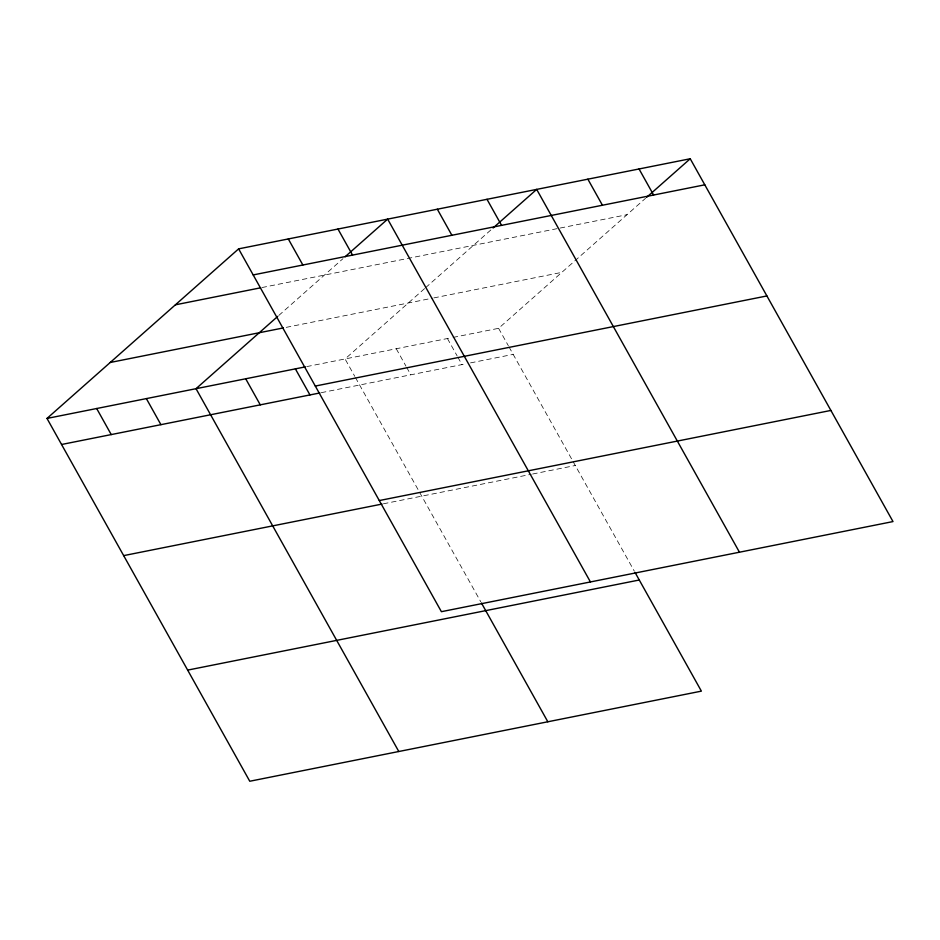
<?xml version="1.0" encoding="UTF-8"?>
<svg xmlns="http://www.w3.org/2000/svg" width="940" height="940" viewBox="0 0 940 940"><rect width="100%" height="100%" fill="white"/><g stroke="black" fill="none" stroke-linecap="round" stroke-linejoin="round"><path stroke-width="0.7" stroke-dasharray="4.7 3.53" d="M278.816 315.44L342.947 258.688M424.586 288.592L345.062 358.963L354.768 376.329M425.667 287.628L491.984 228.949M453.103 337.401L498.599 328.319L645.533 198.305M261.966 287.546L558.748 228.326M560.17 228.044L626.992 214.708M286.23 327.355L432.459 298.18M433.88 297.898L561.838 272.365M306.734 366.6L451.682 337.683M321.304 392.662L464.83 364.027M470.517 362.887L513.17 354.38M383.414 503.793L531.206 474.301M532.628 474.019L575.28 465.512M498.599 328.319L508.317 345.697M509.01 346.93L572.46 460.459M573.165 461.728L634.289 571.097M447.428 338.529L457.134 355.907M457.827 357.153L461.987 364.591M396.245 348.74L405.951 366.118M406.644 367.364L410.804 374.813M355.461 377.575L418.911 491.103M419.616 492.36L480.751 601.741"/><path stroke-width="1.41" d="M635.005 572.378L701.381 691.135L249.77 781.246L47 418.429L238.619 248.865L690.23 158.754L893 521.571L441.401 611.682L238.619 248.865M277.723 316.404L196.025 388.69L398.795 751.507M345.133 256.749L387.656 219.126L590.426 581.942M493.077 227.985L536.681 189.387L739.451 552.203M646.614 197.341L690.23 158.754M253.189 274.926L704.8 184.816M175.392 304.819L260.545 287.828M110.239 362.476L283.398 327.919M47 418.429L305.312 366.882M315.299 386.058L766.899 295.947M61.57 444.491L319.882 392.955M379.29 500.55L830.889 410.439M123.669 555.622L381.993 504.075M187.659 670.114L639.27 580.004M639.047 168.965L653.617 195.026M587.864 179.176L602.434 205.237M487.002 199.304L501.572 225.365M437.335 209.221L451.893 235.282M337.977 229.043L352.547 255.104M288.298 238.948L302.868 265.01M481.456 603.01L547.832 721.779M295.383 368.868L309.953 394.929M245.704 378.785L260.274 404.846M146.358 398.607L160.916 424.669M96.679 408.512L111.237 434.586"/></g></svg>
